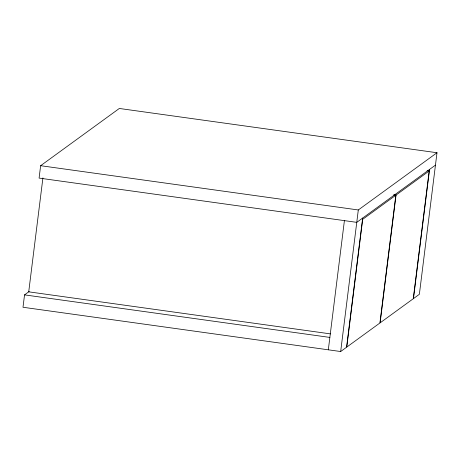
<?xml version="1.0" encoding="UTF-8"?>
<svg xmlns="http://www.w3.org/2000/svg" width="460" height="460" viewBox="0 0 460 460"><rect width="100%" height="100%" fill="white"/><g stroke="black" fill="none" stroke-linecap="round" stroke-linejoin="round"><path stroke-width="0.69" d="M29.17 291.513L24.541 294.877L23 307.263L340.676 351.532L346.575 347.237L362.664 218.063M429.554 169.412L413.465 298.592L419.365 294.296L437 152.737L119.324 108.468L40.635 165.703L39.088 178.089L356.764 222.352L435.459 165.123M42.918 177.899L28.721 291.835L330.487 333.885M328.319 349.807L344.408 220.633M340.676 351.532L358.305 209.967L437 152.737M395.836 195.224L379.92 322.983L346.771 347.093L362.687 219.334L395.836 195.224L393.777 194.936M429.18 170.97L396.031 195.08L380.121 322.845L413.27 298.735L429.18 170.97L427.121 170.683M393.973 194.793L396.031 195.08M40.635 165.703L358.305 209.967M24.541 294.877L329.86 337.421"/></g></svg>
